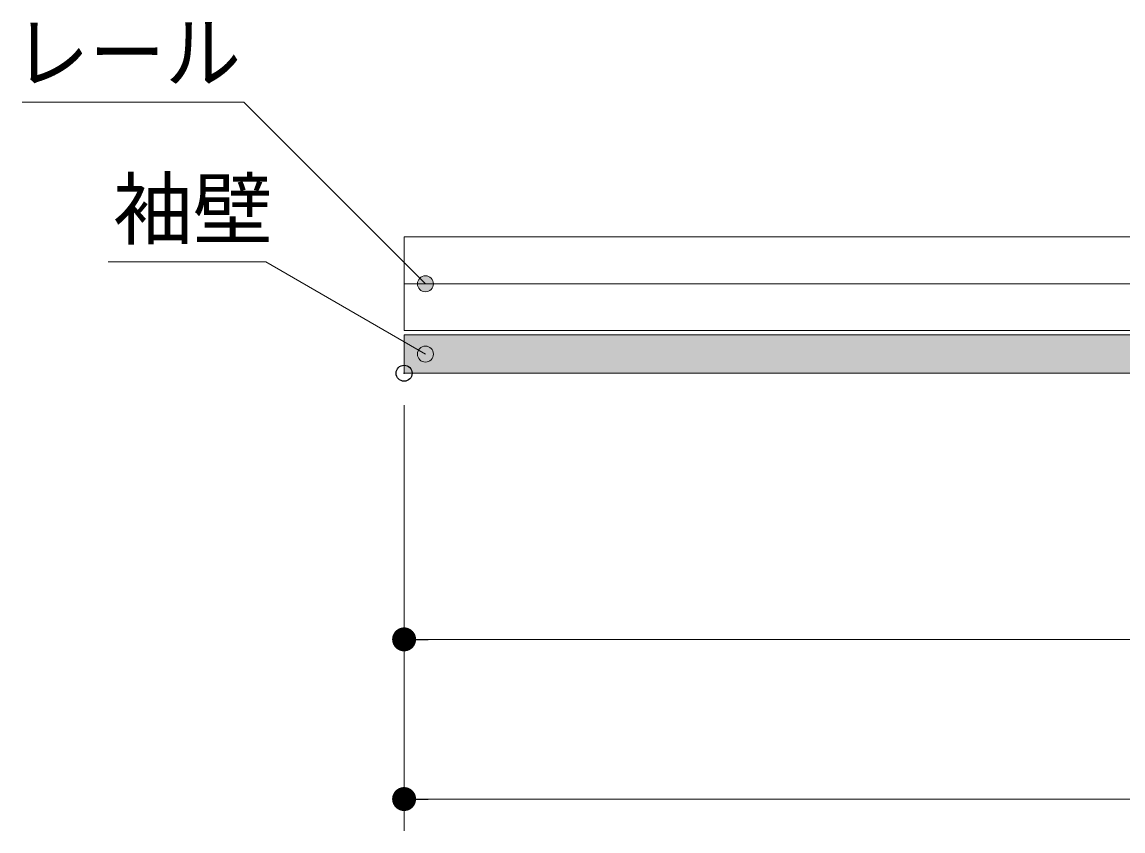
# Model space of a CAD drawing. Units: millimetres, scale not verified. Extents: x -9094 to 9094, y -4567 to 4567.
# Drawn here: x -1164 to -130, y -184 to 576 of the extents above; entities that cross this region are included whole.
import ezdxf
from ezdxf.enums import TextEntityAlignment as Align

# ---------------------------------------------------------------- set-up
doc = ezdxf.new("R2010")
doc.units = ezdxf.units.MM
doc.header["$LTSCALE"] = 30
doc.header["$PDMODE"] = 32
doc.header["$PDSIZE"] = 15
for name, color, linetype, lineweight in [('0-0_3一般', 254, 'Continuous', 20), ('0-2_2寸法-1', 7, 'Continuous', 15), ('0-3_0', 7, 'Continuous', 25), ('0-5_2寸法-3', 7, 'Continuous', 15)]:
    doc.layers.add(name, color=color, linetype=linetype, lineweight=lineweight)
doc.layers.add('0-4_Defpoints', color=7, linetype='Continuous')
doc.styles.add('ＭＳ Ｐゴシック', font='')
doc.styles.get('ＭＳ Ｐゴシック').set_extended_font_data('MS PGothic')

# ---------------------------------------------------------------- blocks, each defined once
blk = doc.blocks.new('グループ-52')
at = {"layer": '0-0_3一般', "color": 7, "lineweight": 15}
for points in [[(56280, 11235), (129840, 11235), (129840, 9915), (56280, 9915)], [(56280, 9915), (129840, 9915), (129840, 8595), (56280, 8595)], [(56280, 8475), (81135, 8475), (81135, 7395), (56280, 7395)]]:
    blk.add_lwpolyline(points, close=True, dxfattribs=at)
at = {"layer": '0-0_3一般', "color": 8}
blk.add_solid([(56280, 8475), (56280, 7395), (81135, 8475), (81135, 7395)], dxfattribs=at)
blk = doc.blocks.new('グループ-75')
at = {"layer": '0-0_3一般'}
blk.add_blockref('グループ-52', (0, 0), dxfattribs=at)
blk = doc.blocks.new('_Dot')
at = {"layer": '0-3_0'}
blk.add_line((-15, 0), (-30, 0), dxfattribs=at)
for points in [[(0, 0), (-6.39, 13.57), (-4.64, 14.27)], [(0, 0), (-4.64, 14.27), (-2.81, 14.73)], [(0, 0), (-2.81, 14.73), (-0.94, 14.97)], [(0, 0), (-0.94, 14.97), (0.94, 14.97)], [(0, 0), (0.94, 14.97), (2.81, 14.73)], [(0, 0), (2.81, 14.73), (4.64, 14.27)], [(0, 0), (4.64, 14.27), (6.39, 13.57)], [(0, 0), (-15, 0), (-14.88, 1.88)], [(0, 0), (-14.88, -1.88), (-15, 0)], [(0, 0), (-14.88, 1.88), (-14.53, 3.73)], [(0, 0), (-14.53, -3.73), (-14.88, -1.88)], [(0, 0), (-14.53, 3.73), (-13.95, 5.52)], [(0, 0), (-13.95, -5.52), (-14.53, -3.73)], [(0, 0), (-13.95, 5.52), (-13.14, 7.23)], [(0, 0), (-13.14, -7.23), (-13.95, -5.52)], [(0, 0), (-13.14, 7.23), (-12.14, 8.82)], [(0, 0), (-12.14, -8.82), (-13.14, -7.23)], [(0, 0), (-12.14, 8.82), (-10.93, 10.27)], [(0, 0), (-10.93, -10.27), (-12.14, -8.82)], [(0, 0), (-10.93, 10.27), (-9.56, 11.56)], [(0, 0), (-9.56, -11.56), (-10.93, -10.27)], [(0, 0), (-9.56, 11.56), (-8.04, 12.66)], [(0, 0), (-8.04, -12.66), (-9.56, -11.56)], [(0, 0), (-8.04, 12.66), (-6.39, 13.57)], [(0, 0), (-6.39, -13.57), (-8.04, -12.66)], [(0, 0), (-4.64, -14.27), (-6.39, -13.57)], [(0, 0), (-2.81, -14.73), (-4.64, -14.27)], [(0, 0), (-0.94, -14.97), (-2.81, -14.73)], [(0, 0), (0.94, -14.97), (-0.94, -14.97)], [(0, 0), (6.39, 13.57), (8.04, 12.66)], [(0, 0), (8.04, 12.66), (9.56, 11.56)], [(0, 0), (9.56, 11.56), (10.93, 10.27)], [(0, 0), (10.93, 10.27), (12.14, 8.82)], [(0, 0), (12.14, 8.82), (13.14, 7.23)], [(0, 0), (13.14, 7.23), (13.95, 5.52)], [(0, 0), (13.95, 5.52), (14.53, 3.73)], [(0, 0), (14.53, 3.73), (14.88, 1.88)], [(0, 0), (14.88, 1.88), (15, 0)], [(0, 0), (2.81, -14.73), (0.94, -14.97)], [(0, 0), (4.64, -14.27), (2.81, -14.73)], [(0, 0), (6.39, -13.57), (4.64, -14.27)], [(0, 0), (8.04, -12.66), (6.39, -13.57)], [(0, 0), (9.56, -11.56), (8.04, -12.66)], [(0, 0), (10.93, -10.27), (9.56, -11.56)], [(0, 0), (12.14, -8.82), (10.93, -10.27)], [(0, 0), (13.14, -7.23), (12.14, -8.82)], [(0, 0), (13.95, -5.52), (13.14, -7.23)], [(0, 0), (14.53, -3.73), (13.95, -5.52)], [(0, 0), (14.88, -1.88), (14.53, -3.73)], [(0, 0), (15, 0), (14.88, -1.88)]]:
    blk.add_solid(points, dxfattribs=at)

msp = doc.modelspace()

# ---------------------------------------------------------------- hatches: boundary and pattern name
at = {"layer": '0-5_2寸法-3'}
for points in [[(-777.74, 330.5, 1), (-792.76, 330.5, 1)], [(-777.74, 264.5, 1), (-792.76, 264.5, 1)]]:
    msp.add_hatch(color=256, dxfattribs=at).paths.add_polyline_path(points)

# ---------------------------------------------------------------- linework, layer by layer
at = {"layer": '0-2_2寸法-1'}
for p, q in [((-805.25, 216.5), (-805.25, -33.5)), ((1624.24, -3.5), (-782.74, -3.5)), ((-805.25, -33.5), (-805.25, -183.5)), ((1756.24, -153.5), (-782.74, -153.5))]:
    msp.add_line(p, q, dxfattribs=at)
at = {"layer": '0-4_Defpoints'}
for p in [(-805.25, 246.5), (-805.25, -3.5), (-805.25, -153.5)]:
    msp.add_point(p, dxfattribs=at)
at = {"layer": '0-5_2寸法-3'}
for points in [[(-785.25, 330.5), (-955.85, 501.1), (-1164.21, 501.1)], [(-785.25, 264.5), (-935.25, 351.1), (-1083.42, 351.1)]]:
    msp.add_lwpolyline(points, dxfattribs=at)
for centre in [(-785.25, 330.5), (-785.25, 264.5)]:
    msp.add_circle(centre, 7.51, dxfattribs=at)

# ---------------------------------------------------------------- block references
at = {"layer": '0-0_3一般', "xscale": 0.03333333, "yscale": 0.03333333}
msp.add_blockref('グループ-75', (-2681.25, 0), dxfattribs=at)
at = {"layer": '0-2_2寸法-1', "xscale": 0.7503418, "yscale": 0.7503418, "rotation": 180}
for p in [(-805.25, -3.5), (-805.25, -153.5)]:
    msp.add_blockref('_Dot', p, dxfattribs=at)

# ---------------------------------------------------------------- texts
at = {"layer": '0-5_2寸法-3', "style": 'ＭＳ Ｐゴシック', "width": 0.95}
msp.add_text('レール', height=54.99, dxfattribs=at).set_placement((-1172.28, 503.67), align=Align.BOTTOM_LEFT)
at = {"layer": '0-5_2寸法-3', "style": 'ＭＳ Ｐゴシック'}
msp.add_text('袖壁', height=54.99, dxfattribs=at).set_placement((-1078.74, 356.86), align=Align.BOTTOM_LEFT)

doc.saveas('drawing.dxf')
